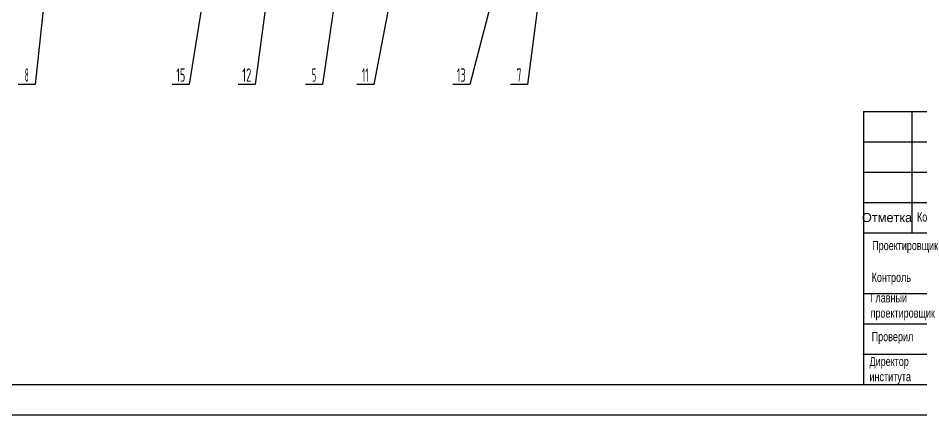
# Model space of a CAD drawing. Header units: millimetres. Extents: x 0 to 42000, y 0 to 29700.
# Drawn here: x 9662 to 24494, y 0 to 6520 of the extents above; entities that cross this region are included whole.
import ezdxf
from ezdxf.enums import TextEntityAlignment as Align

# ---------------------------------------------------------------- set-up
doc = ezdxf.new("R2010")
doc.units = ezdxf.units.MM
doc.header["$LTSCALE"] = 1000
for name, color, linetype in [('01', 7, 'Continuous'), ('02', 1, 'Continuous'), ('11', 3, 'Continuous'), ('THICK', 7, 'Continuous')]:
    doc.layers.add(name, color=color, linetype=linetype)
doc.styles.get("Standard").update_dxf_attribs({"font": 'isocp', "width": 0.707, "bigfont": 'intecad.shx'})

# ---------------------------------------------------------------- blocks, each defined once
blk = doc.blocks.new('*U778')
at = {"layer": '01'}
blk.add_lwpolyline([(25, 5), (415, 5)], dxfattribs=at)
at = {"layer": '02'}
blk.add_lwpolyline([(0, 0), (420, 0)], dxfattribs=at)
blk = doc.blocks.new('HEADE')
at = {"layer": 'THICK'}
for p, q in [((-720, 180), (-720, 0)), ((-720, 180), (0, 180)), ((-688.01, 179.91), (-688.01, 180)), ((-688, 100), (-688, 180)), ((-720, 120), (-480, 120)), ((-720, 100), (-480, 100)), ((-720, 0), (0, 0))]:
    blk.add_line(p, q, dxfattribs=at)
at = {"layer": 'THICK', "color": 3}
for p, q in [((-720, 160), (-480, 160)), ((-720, 140), (-480, 140)), ((-720, 60), (-480, 60)), ((-720, 40), (-480, 40)), ((-720, 20), (-480, 20))]:
    blk.add_line(p, q, dxfattribs=at)
for p in [(-720, 20), (-720, 0)]:
    blk.add_point(p, dxfattribs=at)

msp = doc.modelspace()

# ---------------------------------------------------------------- linework, layer by layer
at = {"layer": '02'}
for p, q in [((15692.9, 12518.9), (14663.2, 5427.6)), ((18912.4, 12298.5), (18031.1, 5427.6)), ((16538.5, 10779.6), (15504.8, 5427.6)), ((10478, 10519.4), (9943.7, 5427.6)), ((14232.3, 10434), (13558.2, 5427.6)), ((17961.3, 8813.8), (17081.4, 5427.6)), ((12883.2, 7976), (12474.3, 5427.6)), ((9943.7, 5427.6), (9664.7, 5427.6)), ((12474.3, 5427.6), (12195.3, 5427.6)), ((13558.2, 5427.6), (13279.2, 5427.6)), ((14663.2, 5427.6), (14384.2, 5427.6)), ((15504.8, 5427.6), (15225.8, 5427.6)), ((17081.4, 5427.6), (16802.4, 5427.6)), ((18031.1, 5427.6), (17752.1, 5427.6))]:
    msp.add_line(p, q, dxfattribs=at)

# ---------------------------------------------------------------- block references
at = {"xscale": 24.92752500000017, "yscale": 24.927525, "zscale": 24.927525}
msp.add_blockref('HEADE', (41500, 500), dxfattribs=at)
at = {"layer": '01', "xscale": 100, "yscale": 100, "zscale": 100}
msp.add_blockref('*U778', (0, 0), dxfattribs=at)

# ---------------------------------------------------------------- texts
at = {"layer": '01', "char_height": 150, "attachment_point": 1}
for s, insert in [('{\\fArial|b0|i0|c204|p34;\\W1;Отметка}', (23524.4, 3318.1)), ('{\\fArial|b0|i0|c204|p34;Кол-во}', (24428.7, 3326.9)), ('{\\fArial|b0|i0|c204|p34;Проектировщик}', (23692.9, 2857.7)), ('{\\fArial|b0|i0|c204|p34;Контроль}', (23684, 2335.4)), ('{\\fArial|b0|i0|c204|p34;Главный \\Pпроектировщик}', (23666.3, 1999)), ('{\\fArial|b0|i0|c204|p34;Проверил}', (23684, 1361.6)), ('{\\fArial|b0|i0|c204|p34;Директор\\Pинститута}', (23648.6, 954.3))]:
    msp.add_mtext(s, dxfattribs=dict(at, insert=insert))
at = {"layer": '11'}
for s, height, width, p, p2 in [('8', 222.7, 0.514182, (9772.7, 5472.6), (9835.7, 5472.6)), ('15', 222.74, 0.609833, (12260.7, 5472.6), (12409, 5472.6)), ('12', 222.74, 0.611465, (13343.1, 5472.6), (13494.3, 5472.6)), ('5', 222.7, 0.527686, (14488.9, 5472.6), (14558.4, 5472.6)), ('11', 222.74, 0.582235, (15310.1, 5472.6), (15420.4, 5472.6)), ('13', 222.74, 0.609833, (16867.7, 5472.6), (17016, 5472.6)), ('7', 222.7, 0.654873, (17851.5, 5472.6), (17931.7, 5472.6))]:
    msp.add_text(s, height=height, dxfattribs=dict(at, width=width)).set_placement(p, p2, align=Align.FIT)

doc.saveas('drawing.dxf')
